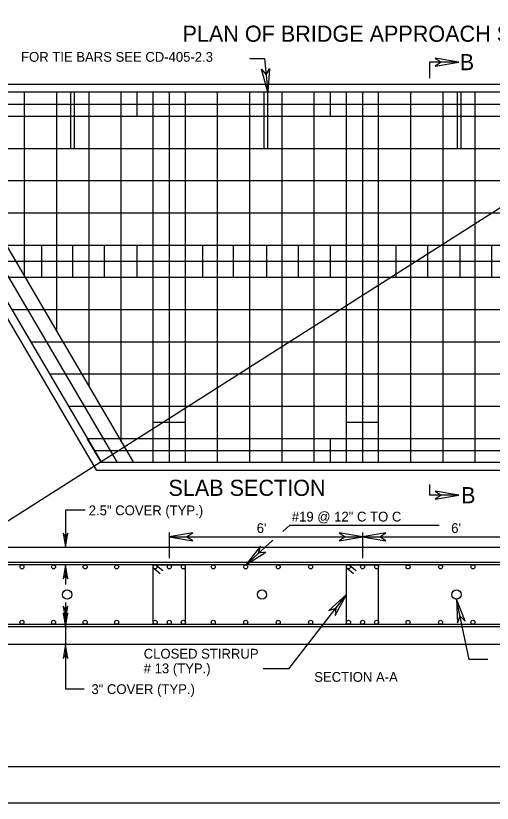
# Model space of a CAD drawing. Extents: x 212974.83 to 212977.76, y 620258.42 to 620260.25.
# Drawn here: x 212975.432 to 212975.973, y 620258.417 to 620259.312 of the extents above; entities that cross this region are included whole.
import ezdxf

# ---------------------------------------------------------------- set-up
doc = ezdxf.new("R2010")
doc.units = 0
for name, color, linetype in [('1', 7, 'Continuous'), ('10', 7, 'Continuous'), ('3', 7, 'Continuous'), ('4', 7, 'Continuous'), ('41', 7, 'Continuous'), ('5', 7, 'Continuous'), ('63', 7, 'Continuous')]:
    doc.layers.add(name, color=color, linetype=linetype)

msp = doc.modelspace()

# ---------------------------------------------------------------- linework, layer by layer
at = {"layer": '1'}
for p, q in [((212975.4414, 620259.22509), (212975.4414, 620259.01585)), ((212975.47799, 620259.22509), (212975.47799, 620258.95349)), ((212975.51459, 620259.22509), (212975.51459, 620258.89113)), ((212975.55118, 620259.22509), (212975.55118, 620258.82877)), ((212974.98381, 620258.45885), (212977.73376, 620258.45885)), ((212977.76493, 620258.41717), (212974.8305, 620258.41717))]:
    msp.add_line(p, q, dxfattribs=at)
for points in [[(212975.93482, 620259.25914), (212975.90824, 620259.2637), (212975.91508, 620259.25914), (212975.90824, 620259.25459)], [(212975.93482, 620259.25914), (212975.90824, 620259.2637), (212975.91508, 620259.25914), (212975.90824, 620259.25459)], [(212975.71794, 620259.22509), (212975.71086, 620259.25111), (212975.71605, 620259.24475), (212975.71994, 620259.25199)], [(212975.93482, 620258.76714), (212975.90824, 620258.7717), (212975.91508, 620258.76714), (212975.90824, 620258.76259)], [(212975.48817, 620258.70805), (212975.49091, 620258.724), (212975.48817, 620258.7199), (212975.48544, 620258.724)], [(212975.48817, 620258.70805), (212975.49091, 620258.724), (212975.48817, 620258.7199), (212975.48544, 620258.724)], [(212975.60607, 620258.72001), (212975.63266, 620258.71545), (212975.62582, 620258.72001), (212975.63266, 620258.72456)], [(212975.82564, 620258.72001), (212975.79906, 620258.72456), (212975.8059, 620258.72001), (212975.79906, 620258.71545)], [(212975.82564, 620258.72001), (212975.85222, 620258.71545), (212975.84539, 620258.72001), (212975.85222, 620258.72456)], [(212975.69294, 620258.68808), (212975.71576, 620258.70246), (212975.70763, 620258.70128), (212975.70966, 620258.70924)], [(212975.48817, 620258.68808), (212975.48544, 620258.67213), (212975.48817, 620258.67623), (212975.49091, 620258.67213)], [(212975.48817, 620258.68808), (212975.48544, 620258.67213), (212975.48817, 620258.67623), (212975.49091, 620258.67213)], [(212975.80735, 620258.65427), (212975.78749, 620258.63602), (212975.79528, 620258.63864), (212975.79471, 620258.63045)], [(212975.93235, 620258.64906), (212975.93337, 620258.62211), (212975.93642, 620258.62974), (212975.94228, 620258.62399)], [(212975.48817, 620258.62507), (212975.49091, 620258.64102), (212975.48817, 620258.63692), (212975.48544, 620258.64102)], [(212975.48817, 620258.61725), (212975.49091, 620258.6332), (212975.48817, 620258.6291), (212975.48544, 620258.6332)], [(212975.48817, 620258.59741), (212975.48544, 620258.58147), (212975.48817, 620258.58557), (212975.49091, 620258.58147)]]:
    msp.add_lwpolyline(points, close=True, dxfattribs=at)
at = {"layer": '10'}
for p, q in [((212975.51045, 620258.75031), (212975.48817, 620258.75031)), ((212975.60607, 620258.72001), (212975.82564, 620258.72001)), ((212975.82564, 620258.72001), (212976.04521, 620258.72001)), ((212975.74205, 620258.56971), (212975.80735, 620258.65427)), ((212975.94678, 620258.58053), (212975.93235, 620258.64906)), ((212975.96792, 620258.58053), (212975.94678, 620258.58053)), ((212975.74205, 620258.56971), (212975.71261, 620258.56971)), ((212975.50931, 620258.5468), (212975.48817, 620258.5468))]:
    msp.add_line(p, q, dxfattribs=at)
for points in [[(212975.73505, 620258.72594), (212975.74299, 620258.73308), (212975.91269, 620258.73308)], [(212975.69294, 620258.68808), (212975.72391, 620258.71592)]]:
    msp.add_lwpolyline(points, dxfattribs=at)
at = {"layer": '3'}
for p, q in [((212975.48817, 620258.75031), (212975.48817, 620258.70805)), ((212975.60607, 620258.7248), (212975.60607, 620258.69574)), ((212975.82564, 620258.7248), (212975.82564, 620258.69574)), ((212975.48817, 620258.68808), (212975.48817, 620258.6657)), ((212975.48817, 620258.64535), (212975.48817, 620258.62046)), ((212975.48817, 620258.62507), (212975.48817, 620258.59741)), ((212975.48817, 620258.59741), (212975.48817, 620258.5468))]:
    msp.add_line(p, q, dxfattribs=at)
at = {"layer": '4'}
for p, q in [((212975.28202, 620259.22509), (212975.52898, 620258.80425)), ((212976.28308, 620259.22509), (212975.28202, 620259.22509)), ((212975.54727, 620258.80425), (212975.30032, 620259.22509)), ((212975.31861, 620259.22509), (212975.56557, 620258.80425)), ((212975.49421, 620259.16105), (212975.49421, 620259.22509)), ((212975.49837, 620259.16105), (212975.49837, 620259.22509)), ((212975.56948, 620259.19765), (212975.56948, 620259.22509)), ((212975.58778, 620258.80425), (212975.58778, 620259.22509)), ((212975.60607, 620259.22509), (212975.60607, 620258.80425)), ((212975.62437, 620258.80425), (212975.62437, 620259.22509)), ((212975.66097, 620258.80425), (212975.66097, 620259.22509)), ((212975.69756, 620258.80425), (212975.69756, 620259.22509)), ((212975.71378, 620259.16105), (212975.71378, 620259.22509)), ((212975.71794, 620259.16105), (212975.71794, 620259.22509)), ((212975.73416, 620258.80425), (212975.73416, 620259.22509)), ((212975.77075, 620258.80425), (212975.77075, 620259.22509)), ((212975.78905, 620259.19765), (212975.78905, 620259.22509)), ((212975.80735, 620258.80425), (212975.80735, 620259.22509)), ((212975.82564, 620259.22509), (212975.82564, 620258.80425)), ((212975.84394, 620258.80425), (212975.84394, 620259.22509)), ((212975.88054, 620258.80425), (212975.88054, 620259.22509)), ((212975.91713, 620258.80425), (212975.91713, 620259.22509)), ((212975.93334, 620259.16105), (212975.93334, 620259.22509)), ((212975.93751, 620259.16105), (212975.93751, 620259.22509)), ((212975.95372, 620258.80425), (212975.95372, 620259.22509)), ((212975.29007, 620259.21137), (212976.28308, 620259.21137)), ((212975.29813, 620259.19765), (212976.28308, 620259.19765)), ((212975.3196, 620259.16105), (212976.28308, 620259.16105)), ((212975.34107, 620259.12446), (212976.28308, 620259.12446)), ((212975.36255, 620259.08786), (212976.28308, 620259.08786)), ((212975.38402, 620259.05127), (212976.28308, 620259.05127)), ((212975.46132, 620259.01467), (212975.46132, 620259.05127)), ((212975.49636, 620259.01467), (212975.49636, 620259.05127)), ((212975.53234, 620259.01467), (212975.53234, 620259.05127)), ((212975.56948, 620259.01467), (212975.56948, 620259.05127)), ((212975.64407, 620259.01467), (212975.64407, 620259.05127)), ((212975.6791, 620259.01467), (212975.6791, 620259.05127)), ((212975.71698, 620259.01467), (212975.71698, 620259.05127)), ((212975.75296, 620259.01467), (212975.75296, 620259.05127)), ((212975.78905, 620259.01467), (212975.78905, 620259.05127)), ((212975.86374, 620259.01467), (212975.86374, 620259.05127)), ((212975.89972, 620259.01467), (212975.89972, 620259.05127)), ((212975.93665, 620259.01467), (212975.93665, 620259.05127)), ((212975.97263, 620259.01467), (212975.97263, 620259.05127)), ((212975.39476, 620259.03297), (212976.28308, 620259.03297)), ((212975.58778, 620259.03297), (212975.62437, 620259.03297)), ((212975.80735, 620259.03297), (212975.84394, 620259.03297)), ((212975.4055, 620259.01467), (212976.28308, 620259.01467)), ((212975.42697, 620258.97808), (212976.28308, 620258.97808)), ((212975.44845, 620258.94148), (212976.28308, 620258.94148)), ((212975.46992, 620258.90489), (212976.28308, 620258.90489)), ((212975.4914, 620258.86829), (212976.28308, 620258.86829)), ((212975.58778, 620258.85), (212975.62437, 620258.85)), ((212975.80735, 620258.85), (212975.84394, 620258.85)), ((212975.52898, 620258.80425), (212975.51287, 620258.8317)), ((212975.51287, 620258.8317), (212976.28308, 620258.8317)), ((212975.78905, 620258.80425), (212975.78905, 620258.8317)), ((212975.52092, 620258.81798), (212976.28308, 620258.81798)), ((212976.28308, 620258.80425), (212975.52898, 620258.80425)), ((212975.36821, 620258.69095), (212976.28301, 620258.69095)), ((212976.28301, 620258.68808), (212975.36821, 620258.68808)), ((212975.58778, 620258.68808), (212975.62437, 620258.68808)), ((212975.58778, 620258.62046), (212975.58778, 620258.68808)), ((212975.58845, 620258.68414), (212975.59568, 620258.67836)), ((212975.59171, 620258.6874), (212975.59894, 620258.68162)), ((212975.62437, 620258.62046), (212975.62437, 620258.68808)), ((212975.80735, 620258.68808), (212975.84394, 620258.68808)), ((212975.80735, 620258.62046), (212975.80735, 620258.68808)), ((212975.80802, 620258.68414), (212975.81525, 620258.67836)), ((212975.81128, 620258.6874), (212975.81851, 620258.68162)), ((212975.84394, 620258.62046), (212975.84394, 620258.68808)), ((212975.36821, 620258.62046), (212976.28301, 620258.62046)), ((212975.58778, 620258.62046), (212975.62437, 620258.62046)), ((212975.80735, 620258.62046), (212975.84394, 620258.62046)), ((212976.28301, 620258.61759), (212975.36821, 620258.61759))]:
    msp.add_line(p, q, dxfattribs=at)
for centre, radius in [((212975.43872, 620258.68577), 0.0023), ((212975.43872, 620258.68577), 0.0023), ((212975.47461, 620258.68577), 0.0023), ((212975.47461, 620258.68577), 0.0023), ((212975.51051, 620258.68577), 0.0023), ((212975.51051, 620258.68577), 0.0023), ((212975.54641, 620258.68577), 0.0023), ((212975.54641, 620258.68577), 0.0023), ((212975.59008, 620258.68577), 0.0023), ((212975.59008, 620258.68577), 0.0023), ((212975.60607, 620258.68577), 0.0023), ((212975.60607, 620258.68577), 0.0023), ((212975.62207, 620258.68577), 0.0023), ((212975.62207, 620258.68577), 0.0023), ((212975.65607, 620258.68577), 0.0023), ((212975.65607, 620258.68577), 0.0023), ((212975.69294, 620258.68577), 0.0023), ((212975.69294, 620258.68577), 0.0023), ((212975.72982, 620258.68577), 0.0023), ((212975.72982, 620258.68577), 0.0023), ((212975.7667, 620258.68577), 0.0023), ((212975.7667, 620258.68577), 0.0023), ((212975.80965, 620258.68577), 0.0023), ((212975.80965, 620258.68577), 0.0023), ((212975.82564, 620258.68577), 0.0023), ((212975.82564, 620258.68577), 0.0023), ((212975.84164, 620258.68577), 0.0023), ((212975.84164, 620258.68577), 0.0023), ((212975.87734, 620258.68561), 0.0023), ((212975.87734, 620258.68561), 0.0023), ((212975.91422, 620258.68577), 0.0023), ((212975.91422, 620258.68577), 0.0023), ((212975.9511, 620258.68577), 0.0023), ((212975.9511, 620258.68577), 0.0023), ((212975.49011, 620258.65427), 0.00521), ((212975.71138, 620258.65427), 0.00521), ((212975.93235, 620258.65427), 0.00521), ((212975.43872, 620258.62277), 0.0023), ((212975.43872, 620258.62277), 0.0023), ((212975.47461, 620258.62277), 0.0023), ((212975.47461, 620258.62277), 0.0023), ((212975.51051, 620258.62277), 0.0023), ((212975.51051, 620258.62277), 0.0023), ((212975.54641, 620258.62277), 0.0023), ((212975.54641, 620258.62277), 0.0023), ((212975.59008, 620258.62277), 0.0023), ((212975.59008, 620258.62277), 0.0023), ((212975.60607, 620258.62277), 0.0023), ((212975.60607, 620258.62277), 0.0023), ((212975.62207, 620258.62277), 0.0023), ((212975.62207, 620258.62277), 0.0023), ((212975.65607, 620258.62277), 0.0023), ((212975.65607, 620258.62277), 0.0023), ((212975.69294, 620258.62277), 0.0023), ((212975.69294, 620258.62277), 0.0023), ((212975.72982, 620258.62277), 0.0023), ((212975.72982, 620258.62277), 0.0023), ((212975.7667, 620258.62277), 0.0023), ((212975.7667, 620258.62277), 0.0023), ((212975.80965, 620258.62277), 0.0023), ((212975.80965, 620258.62277), 0.0023), ((212975.82564, 620258.62277), 0.0023), ((212975.82564, 620258.62277), 0.0023), ((212975.84164, 620258.62277), 0.0023), ((212975.84164, 620258.62277), 0.0023), ((212975.87734, 620258.62261), 0.0023), ((212975.87734, 620258.62261), 0.0023), ((212975.91422, 620258.62277), 0.0023), ((212975.91422, 620258.62277), 0.0023), ((212975.9511, 620258.62277), 0.0023), ((212975.9511, 620258.62277), 0.0023)]:
    msp.add_circle(centre, radius, dxfattribs=at)
at = {"layer": '41'}
msp.add_lwpolyline([(212974.83055, 620260.25049), (212977.76493, 620260.25049), (212977.76493, 620258.41717), (212974.83055, 620258.41717)], close=True, dxfattribs=at)
at = {"layer": '5'}
for p, q in [((212974.98381, 620258.45885), (212977.73376, 620260.20882)), ((212975.69761, 620259.26332), (212975.71427, 620259.26332)), ((212975.71427, 620259.26332), (212975.71794, 620259.22509)), ((212975.52374, 620258.7951), (212975.26604, 620259.23424)), ((212975.26604, 620259.23424), (212976.29223, 620259.23424)), ((212976.29223, 620258.7951), (212975.52374, 620258.7951))]:
    msp.add_line(p, q, dxfattribs=at)
at = {"layer": '63'}
for p, q in [((212975.93482, 620259.25914), (212975.90171, 620259.25914)), ((212975.90171, 620259.25914), (212975.90171, 620259.24078)), ((212975.90171, 620258.77938), (212975.90171, 620258.76714)), ((212975.93482, 620258.76714), (212975.90171, 620258.76714)), ((212975.35899, 620258.70805), (212976.29223, 620258.70805)), ((212976.29223, 620258.59741), (212975.35899, 620258.59741))]:
    msp.add_line(p, q, dxfattribs=at)

# ---------------------------------------------------------------- texts
at = {"layer": '3'}
for s, height, p in [('2.5" COVER (TYP.)', 0.0111109, (212975.51461, 620258.74434)), ('#19 @ 12" C TO C', 0.0111109, (212975.74529, 620258.73725)), ("6'", 0.011111, (212975.70539, 620258.72417)), ("6'", 0.011111, (212975.92635, 620258.72417)), ('3" COVER (TYP.)', 0.0111109, (212975.51765, 620258.54124))]:
    msp.add_text(s, height=height, dxfattribs=at).set_placement(p)
at = {"layer": '4'}
for s, p in [('CLOSED STIRRUP', (212975.57706, 620258.5815)), ('# 13 (TYP.)', (212975.57706, 620258.56483))]:
    msp.add_text(s, height=0.0111109, dxfattribs=at).set_placement(p)
at = {"layer": '5'}
for s, height, p in [('PLAN OF BRIDGE APPROACH SLABS', 0.0183332, (212975.62112, 620259.28224)), ('FOR TIE BARS SEE CD-405-2.3', 0.0111109, (212975.43773, 620259.25953)), ('B', 0.01833, (212975.93603, 620259.24998)), ('SLAB SECTION', 0.0183332, (212975.60514, 620258.76637)), ('B', 0.01833, (212975.93759, 620258.75798)), ('SECTION A-A', 0.0111109, (212975.77074, 620258.55512))]:
    msp.add_text(s, height=height, dxfattribs=at).set_placement(p)

doc.saveas('drawing.dxf')
